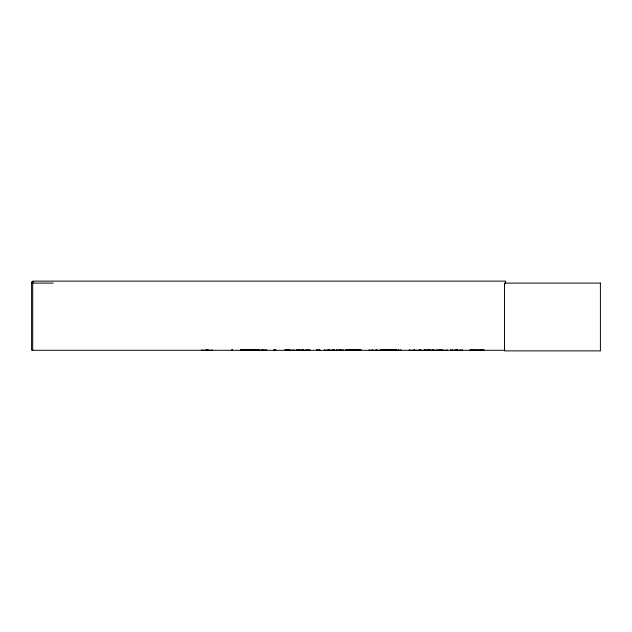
<?xml version="1.0" encoding="UTF-8"?>
<svg xmlns="http://www.w3.org/2000/svg" width="632" height="632" viewBox="0 0 632 632"><rect width="100%" height="100%" fill="white"/><g stroke="black" fill="none" stroke-linecap="round" stroke-linejoin="round"><path stroke-width="0.95" d="M419.379 350.278L419.379 349.741M450.648 350.16L462.427 350.302M460.673 350.215L460.688 349.741M357.072 350.215L357.104 349.741M376.743 350.215L376.783 349.741M385.82 350.231L385.852 349.788M385.994 350.215L386.034 349.741L385.923 350.302M231.739 350.247L231.944 349.788M419.561 350.231L419.443 349.741M257.35 350.302L266.617 350.231M336.027 350.302L343.595 350.247M334.154 350.231L334.217 349.788M240.342 350.231L256.663 350.262M243.383 350.215L243.296 349.599M306.607 350.302L309.712 349.788M243.28 350.215L243.202 349.599M385.425 350.302L385.275 349.599M469.853 350.286L484.009 350.286L483.069 350.27L483.796 349.765M470.382 350.286L470.674 350.286M472.562 350.286L472.854 350.286M481.102 350.002L481.837 350.27L481.102 349.765M349.891 350.231L349.915 349.788M257.848 350.231L257.88 349.788M305.935 350.231L296.321 350.231M419.767 350.231L419.806 349.788M472.009 350.302L472.357 350.302M336.398 350.231L336.453 349.788M307.018 350.231L307.081 349.788L307.152 350.302M33.575 281.84L31.6 281.84L31.6 350.302L504.636 350.302M31.6 283.112L53.278 283.112M240.8 349.859L256.647 349.859M348.327 349.859L360.975 349.859M382.723 349.859L396.375 349.859M240.776 350.041L256.671 350.041M348.303 350.025L361.006 350.041M382.7 350.041L396.398 350.025M483.836 350.136L470.026 350.136M285.166 349.788L294.18 350.278M317.035 349.788L320.148 350.278M334.217 350.16L324.524 350.231L324.453 349.741M360.99 350.262L345.443 350.231M396.382 350.262L369.38 350.302M401.32 350.278L398.286 350.231M469.789 350.27L483.978 350.302M319.737 350.231L319.666 349.788M253.385 350.215L253.432 349.741M250.754 350.215L250.841 349.599M350.523 350.231L350.46 349.788M433.971 350.231L433.931 349.788L433.892 350.302M425.431 350.231L425.399 349.788M390.268 350.215L390.236 349.741M462.348 350.215L462.332 349.741M425.66 350.302L425.581 349.599M505.624 283.112L505.624 281.129L32.714 281.129L32.714 350.302M457.307 349.599L457.307 350.302M456.96 349.599L456.96 350.302M456.035 349.599L456.035 350.302M455.68 349.599L455.68 350.302M452.299 349.741L452.299 350.302M450.663 349.741L450.663 350.302M447.203 349.741L447.203 350.302L409.212 350.278L409.22 349.741M442.297 349.599L442.297 350.302M441.95 349.599L441.95 350.302M440.401 349.741L440.401 350.302M440.338 349.741L440.338 350.302M439.24 349.599L439.248 350.302M437.7 349.741L437.7 350.302M437.044 349.741L437.044 350.302M432.794 349.599L432.794 350.302M432.438 349.599L432.438 350.302M430.834 349.741L430.834 350.302M429.16 349.599L429.16 350.302M428.867 349.599L428.867 350.302M428.377 349.741L428.377 350.302M427.532 349.741L427.532 350.302M425.928 349.599L425.928 350.302M425.36 349.741L425.36 350.302M424.87 349.599L424.87 350.302M424.578 349.599L424.578 350.302M420.675 349.741L420.675 350.302M419.846 349.741L419.846 350.302M414.529 349.599L414.481 350.302M400.775 349.741L400.775 350.302M398.421 349.599L398.421 350.302M398.326 349.599L398.326 350.302M398.144 349.741L398.144 350.302M390.963 349.741L390.963 350.302M390.781 349.599L390.781 350.302M390.687 349.599L390.687 350.302M390.094 349.741L390.047 350.057M388.332 349.741L388.332 350.302M387.084 349.599L387.084 350.302M384.975 349.599L385.007 350.302M382.036 349.599L382.036 350.302M381.712 349.599L381.712 350.302M381.325 349.599L381.286 350.302M381.017 349.599L381.017 350.302L380.978 349.741M376.348 349.741L376.348 350.302M376.206 349.741L376.206 350.302M372.485 349.599L372.485 350.302M372.232 349.599L372.232 350.302M369.183 349.741L369.183 350.302M354.046 349.599L354.046 350.302M353.802 349.599L353.802 350.302M350.405 349.741L350.405 350.302M349.938 349.741L349.938 350.302M346.968 349.599L346.968 350.302M346.794 349.599L346.794 350.302M345.317 349.741L345.317 350.302M343.121 349.741L343.121 350.302M341.604 349.741L341.604 350.302M340.127 349.599L340.127 350.302M339.953 349.599L339.953 350.302M339.716 349.599L339.716 350.302M339.542 349.599L339.542 350.302M338.104 349.741L338.104 350.302M336.516 349.741L336.516 350.302M334.281 349.741L334.281 350.302M333.222 349.741L333.222 350.302M332.843 349.599L332.843 350.302M332.669 349.599L332.669 350.302M329.264 350.302L329.09 349.457M328.419 349.599L328.419 350.302M328.103 349.457L328.111 350.302M319.602 349.741L319.602 350.302M317.146 349.599L317.24 350.302M316.972 349.741L316.972 350.302M309.783 349.741L309.783 350.302M309.514 349.599L309.601 350.302M306.014 349.741L306.014 350.302M303.455 349.741L303.455 350.302M302.665 349.457L302.665 350.302M302.349 349.599L302.349 350.302M302.041 349.599L302.041 350.302M301.448 349.457L301.432 350.302M299.742 349.457L299.742 350.302M299.173 349.599L299.173 350.302M298.92 349.599L298.92 350.302M297.238 349.741L297.238 350.302M296.226 349.741L296.226 350.302M293.896 349.741L293.896 350.302M289.093 349.599L289.093 350.302M288.792 349.599L288.792 350.302M287.9 349.457L287.9 350.302M286.185 349.457L286.185 350.302M285.127 349.741L285.127 350.302M275.671 349.457L275.671 350.302M274.952 349.457L274.952 350.302M273.964 349.457L273.964 350.302M266.688 349.741L266.688 350.302M264.982 349.741L264.982 350.302M263.023 349.599L263.023 350.302M262.722 349.599L262.722 350.302M262.28 349.599L262.28 350.302M262.027 349.599L262.027 350.302M258.638 349.599L258.646 350.302M257.919 349.741L257.919 350.302M257.745 349.741L257.745 350.302M254.878 349.741L254.878 350.302M253.29 349.741L253.29 350.302M253.061 349.599L253.061 350.302M253.013 349.599L253.013 350.302M250.936 349.599L250.936 350.302M250.659 349.741L250.659 350.302M250.019 349.457L250.019 350.302M249.711 349.457L249.711 350.302M248.479 349.457L248.479 350.302M245.24 349.599L245.184 350.302M244.821 349.741L244.821 350.302M243.478 349.741L243.478 350.302M240.847 349.741L240.847 350.302M232.56 349.599L232.56 350.302M232.015 349.741L231.983 350.302M212.036 349.741L212.044 350.302L201.869 350.278L201.877 349.741M207.912 349.457L207.912 350.302M207.746 349.457L207.746 350.302M207.138 349.599L207.122 350.302M206.782 349.599L206.775 350.302M206.206 349.457L206.206 350.302M600.4 283.112L504.51 283.112L504.51 350.871L600.4 350.871L600.4 283.112M414.181 350.302L414.181 349.599L414.126 350.302M259.223 350.302L259.223 349.741L259.191 350.302"/></g></svg>
